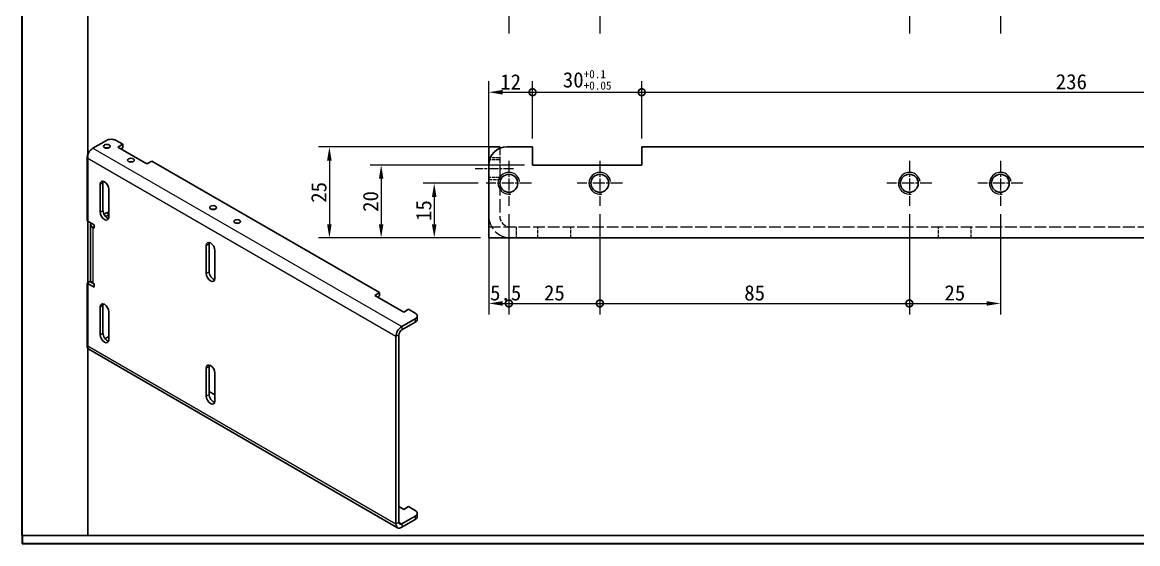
# Model space of a CAD drawing. Header units: millimetres. Extents: x 9 to 622, y 8 to 437.
# Drawn here: x 9 to 315.4, y 8.2 to 151.4 of the extents above; entities that cross this region are included whole.
import ezdxf

# ---------------------------------------------------------------- set-up
doc = ezdxf.new("R2010")
doc.units = ezdxf.units.MM
doc.header["$LTSCALE"] = 1.5
doc.linetypes.add('CHAIN', pattern=[0.3543, 0.2362, -0.0295, 0.0591, -0.0295])
doc.linetypes.add('DASHED', pattern=[0.2067, 0.1654, -0.0413])
for name, color, linetype, lineweight, true_color in [('中心标记 (ISO)', 1, 'CHAIN', 18, 0xff0000), ('中心线 (ISO)', 1, 'CHAIN', 18, 0xff0000), ('尺寸 (ISO)', 7, 'Continuous', 18, 0x008000), ('隐藏 (ISO)', 5, 'DASHED', 18, 0x0000ff)]:
    doc.layers.add(name, color=color, linetype=linetype, lineweight=lineweight, true_color=true_color)
for name, color, linetype, lineweight in [('可见 (ISO)', 7, 'Continuous', 25), ('可见窄的 (ISO)', 7, 'Continuous', 18), ('图框 (ISO)', 7, 'Continuous', 35)]:
    doc.layers.add(name, color=color, linetype=linetype, lineweight=lineweight)
doc.styles.add('文本样式74', font='SimSun.ttf')
doc.styles.add('最新国标', font='simfang.ttf')
doc.dimstyles.new('默认 (GB)', dxfattribs={"dimscale": 1.5, "dimtxt": 2.8, "dimasz": 2.5, "dimexe": 2, "dimexo": 1.5, "dimgap": 0.5, "dimtad": 1, "dimtoh": 1, "dimdsep": 46, "dimtxsty": '最新国标', "dimcen": 0.09, "dimdle": 10, "dimclrd": 256, "dimclre": 256, "dimclrt": 256, "dimaunit": 1, "dimadec": 3, "dimazin": 2, "dimtfac": 0.535714, "dimtdec": 3, "dimtmove": 0, "dimatfit": 3, "dimfxl": 0, "dimtolj": 1, "dimlwd": -1, "dimlwe": -1, "dimarcsym": 0})

# ---------------------------------------------------------------- blocks, each defined once
blk = doc.blocks.new('图框 最新国标')
at = {"layer": '图框 (ISO)'}
for p, q in [((6, 7), (6, 291.5)), ((6, 7), (6, 5.5)), ((6, 7), (6, 5.5)), ((414.5, 5.5), (6, 5.5))]:
    blk.add_line(p, q, dxfattribs=at)
at = {"layer": '图框 (ISO)', "color": 7, "linetype": 'Continuous', "lineweight": 25}
for p, q in [((18, 7), (18, 290)), ((413, 7), (6, 7)), ((413, 7), (18, 7))]:
    blk.add_line(p, q, dxfattribs=at)
at = {"layer": '图框 (ISO)', "style": '文本样式74'}
blk.add_attdef('零件代号_001', (44.34, 287.25), '', height=2.5, rotation=180, dxfattribs=at)
blk = doc.blocks.new('_DotSmall')
at = {"color": 0, "linetype": 'ByBlock', "const_width": 0.5}
blk.add_lwpolyline([(-0.0625, 0, 1), (0.0625, 0, 1)], format="xyb", close=True, dxfattribs=at)
blk = doc.blocks.new('*D30')
at = {"layer": 'Defpoints', "color": 0, "transparency": 16777216}
for p in [(137.15, 98.24), (142.65, 101.03), (142.65, 74.24)]:
    blk.add_point(p, dxfattribs=at)
at = {"layer": '尺寸 (ISO)', "color": 116, "true_color": 0x00803f, "transparency": 16777216}
for p, q in [((142.65, 98.78), (142.65, 71.24)), ((137.15, 95.99), (137.15, 71.24)), ((140.9, 74.24), (142.65, 74.24))]:
    blk.add_line(p, q, dxfattribs=at)
blk.add_solid([(140.9, 74.86), (140.9, 73.61), (137.15, 74.24)], dxfattribs=at)
at = {"layer": '尺寸 (ISO)', "color": 116, "true_color": 0x00803f, "transparency": 16777216, "xscale": 3.75, "yscale": 3.75, "zscale": 3.75}
blk.add_blockref('_DotSmall', (142.65, 74.24), dxfattribs=at)
at = {"layer": '尺寸 (ISO)', "transparency": 16777216, "insert": (141.77, 77.12), "char_height": 4.2, "attachment_point": 5, "style": '最新国标'}
blk.add_mtext('\\A1;5.5', dxfattribs=at)
blk = doc.blocks.new('*D31')
at = {"layer": 'Defpoints', "color": 0, "transparency": 16777216}
for p in [(142.65, 101.03), (167.65, 101.03), (167.65, 74.24)]:
    blk.add_point(p, dxfattribs=at)
at = {"layer": '尺寸 (ISO)', "color": 116, "true_color": 0x00803f, "transparency": 16777216}
for p, q in [((142.65, 98.78), (142.65, 71.24)), ((167.65, 98.78), (167.65, 71.24)), ((142.65, 74.24), (167.65, 74.24))]:
    blk.add_line(p, q, dxfattribs=at)
at = {"layer": '尺寸 (ISO)', "color": 116, "true_color": 0x00803f, "transparency": 16777216, "xscale": 3.75, "yscale": 3.75, "zscale": 3.75, "rotation": 180}
blk.add_blockref('_DotSmall', (142.65, 74.24), dxfattribs=at)
at = {"layer": '尺寸 (ISO)', "color": 116, "true_color": 0x00803f, "transparency": 16777216, "xscale": 3.75, "yscale": 3.75, "zscale": 3.75}
blk.add_blockref('_DotSmall', (167.65, 74.24), dxfattribs=at)
at = {"layer": '尺寸 (ISO)', "transparency": 16777216, "insert": (155.16, 77.11), "char_height": 4.2, "attachment_point": 5, "style": '最新国标'}
blk.add_mtext('\\A1;25', dxfattribs=at)
blk = doc.blocks.new('*D32')
at = {"layer": 'Defpoints', "color": 0, "transparency": 16777216}
for p in [(167.65, 101.03), (252.65, 101.03), (252.65, 74.24)]:
    blk.add_point(p, dxfattribs=at)
at = {"layer": '尺寸 (ISO)', "color": 116, "true_color": 0x00803f, "transparency": 16777216}
for p, q in [((167.65, 98.78), (167.65, 71.24)), ((252.65, 98.78), (252.65, 71.24)), ((167.65, 74.24), (252.65, 74.24))]:
    blk.add_line(p, q, dxfattribs=at)
at = {"layer": '尺寸 (ISO)', "color": 116, "true_color": 0x00803f, "transparency": 16777216, "xscale": 3.75, "yscale": 3.75, "zscale": 3.75, "rotation": 180}
blk.add_blockref('_DotSmall', (167.65, 74.24), dxfattribs=at)
at = {"layer": '尺寸 (ISO)', "color": 116, "true_color": 0x00803f, "transparency": 16777216, "xscale": 3.75, "yscale": 3.75, "zscale": 3.75}
blk.add_blockref('_DotSmall', (252.65, 74.24), dxfattribs=at)
at = {"layer": '尺寸 (ISO)', "transparency": 16777216, "insert": (210.16, 77.11), "char_height": 4.2, "attachment_point": 5, "style": '最新国标'}
blk.add_mtext('\\A1;85', dxfattribs=at)
blk = doc.blocks.new('*D33')
at = {"layer": 'Defpoints', "color": 0, "transparency": 16777216}
for p in [(252.65, 101.03), (277.65, 101.03), (277.65, 74.24)]:
    blk.add_point(p, dxfattribs=at)
at = {"layer": '尺寸 (ISO)', "color": 116, "true_color": 0x00803f, "transparency": 16777216}
for p, q in [((252.65, 98.78), (252.65, 71.24)), ((277.65, 98.78), (277.65, 71.24)), ((252.65, 74.24), (273.9, 74.24))]:
    blk.add_line(p, q, dxfattribs=at)
blk.add_solid([(273.9, 74.86), (273.9, 73.61), (277.65, 74.24)], dxfattribs=at)
at = {"layer": '尺寸 (ISO)', "color": 116, "true_color": 0x00803f, "transparency": 16777216, "xscale": 3.75, "yscale": 3.75, "zscale": 3.75, "rotation": 180}
blk.add_blockref('_DotSmall', (252.65, 74.24), dxfattribs=at)
at = {"layer": '尺寸 (ISO)', "transparency": 16777216, "insert": (265.16, 77.11), "char_height": 4.2, "attachment_point": 5, "style": '最新国标'}
blk.add_mtext('\\A1;25', dxfattribs=at)
blk = doc.blocks.new('*D34')
at = {"layer": 'Defpoints', "color": 0, "transparency": 16777216}
for p in [(149.15, 132.24), (149.15, 117.24), (137.15, 112.24)]:
    blk.add_point(p, dxfattribs=at)
at = {"layer": '尺寸 (ISO)', "color": 116, "true_color": 0x00803f, "transparency": 16777216}
for p, q in [((137.15, 114.49), (137.15, 135.24)), ((149.15, 119.49), (149.15, 135.24)), ((140.9, 132.24), (149.15, 132.24))]:
    blk.add_line(p, q, dxfattribs=at)
blk.add_solid([(140.9, 132.86), (140.9, 131.61), (137.15, 132.24)], dxfattribs=at)
at = {"layer": '尺寸 (ISO)', "color": 116, "true_color": 0x00803f, "transparency": 16777216, "xscale": 3.75, "yscale": 3.75, "zscale": 3.75}
blk.add_blockref('_DotSmall', (149.15, 132.24), dxfattribs=at)
at = {"layer": '尺寸 (ISO)', "transparency": 16777216, "insert": (143.13, 135.09), "char_height": 4.2, "attachment_point": 5, "style": '最新国标'}
blk.add_mtext('\\A1;12', dxfattribs=at)
blk = doc.blocks.new('*D35')
at = {"layer": 'Defpoints', "color": 0, "transparency": 16777216}
for p in [(179.15, 132.24), (149.15, 117.24), (179.15, 117.24)]:
    blk.add_point(p, dxfattribs=at)
at = {"layer": '尺寸 (ISO)', "color": 116, "true_color": 0x00803f, "transparency": 16777216}
for p, q in [((149.15, 119.49), (149.15, 135.24)), ((179.15, 119.49), (179.15, 135.24)), ((149.15, 132.24), (179.15, 132.24))]:
    blk.add_line(p, q, dxfattribs=at)
at = {"layer": '尺寸 (ISO)', "color": 116, "true_color": 0x00803f, "transparency": 16777216, "xscale": 3.75, "yscale": 3.75, "zscale": 3.75, "rotation": 180}
blk.add_blockref('_DotSmall', (149.15, 132.24), dxfattribs=at)
at = {"layer": '尺寸 (ISO)', "color": 116, "true_color": 0x00803f, "transparency": 16777216, "xscale": 3.75, "yscale": 3.75, "zscale": 3.75}
blk.add_blockref('_DotSmall', (179.15, 132.24), dxfattribs=at)
at = {"layer": '尺寸 (ISO)', "transparency": 16777216, "insert": (164.16, 135.65), "char_height": 4.2, "attachment_point": 5, "style": '最新国标'}
blk.add_mtext('\\A1;30{\\H2.25;\\S+0.1^ +0.05;}', dxfattribs=at)
blk = doc.blocks.new('*D36')
at = {"layer": 'Defpoints', "color": 0, "transparency": 16777216}
for p in [(415.15, 132.24), (179.15, 117.24), (415.15, 117.24)]:
    blk.add_point(p, dxfattribs=at)
at = {"layer": '尺寸 (ISO)', "color": 116, "true_color": 0x00803f, "transparency": 16777216}
for p, q in [((179.15, 119.49), (179.15, 135.24)), ((415.15, 119.49), (415.15, 135.24)), ((179.15, 132.24), (415.15, 132.24))]:
    blk.add_line(p, q, dxfattribs=at)
at = {"layer": '尺寸 (ISO)', "color": 116, "true_color": 0x00803f, "transparency": 16777216, "xscale": 3.75, "yscale": 3.75, "zscale": 3.75, "rotation": 180}
blk.add_blockref('_DotSmall', (179.15, 132.24), dxfattribs=at)
at = {"layer": '尺寸 (ISO)', "color": 116, "true_color": 0x00803f, "transparency": 16777216, "xscale": 3.75, "yscale": 3.75, "zscale": 3.75}
blk.add_blockref('_DotSmall', (415.15, 132.24), dxfattribs=at)
at = {"layer": '尺寸 (ISO)', "transparency": 16777216, "insert": (297.16, 135.11), "char_height": 4.2, "attachment_point": 5, "style": '最新国标'}
blk.add_mtext('\\A1;236', dxfattribs=at)
blk = doc.blocks.new('*D38')
at = {"layer": 'Defpoints', "color": 0, "transparency": 16777216}
for p in [(136.44, 107.24), (122.15, 92.24), (137.15, 92.24)]:
    blk.add_point(p, dxfattribs=at)
at = {"layer": '尺寸 (ISO)', "color": 116, "true_color": 0x00803f, "transparency": 16777216}
for p, q in [((134.19, 107.24), (119.15, 107.24)), ((122.15, 103.49), (122.15, 95.99)), ((134.9, 92.24), (119.15, 92.24))]:
    blk.add_line(p, q, dxfattribs=at)
for points in [[(121.52, 103.49), (122.77, 103.49), (122.15, 107.24)], [(121.52, 95.99), (122.77, 95.99), (122.15, 92.24)]]:
    blk.add_solid(points, dxfattribs=at)
at = {"layer": '尺寸 (ISO)', "transparency": 16777216, "insert": (119.28, 99.74), "char_height": 4.2, "attachment_point": 5, "rotation": 90, "style": '最新国标'}
blk.add_mtext('\\A1;15', dxfattribs=at)
blk = doc.blocks.new('*D39')
at = {"layer": 'Defpoints', "color": 0, "transparency": 16777216}
for p in [(149.15, 112.24), (107.57, 92.24), (137.15, 92.24)]:
    blk.add_point(p, dxfattribs=at)
at = {"layer": '尺寸 (ISO)', "color": 116, "true_color": 0x00803f, "transparency": 16777216}
for p, q in [((146.9, 112.24), (104.57, 112.24)), ((107.57, 108.49), (107.57, 95.99)), ((134.9, 92.24), (104.57, 92.24))]:
    blk.add_line(p, q, dxfattribs=at)
for points in [[(106.94, 108.49), (108.19, 108.49), (107.57, 112.24)], [(106.94, 95.99), (108.19, 95.99), (107.57, 92.24)]]:
    blk.add_solid(points, dxfattribs=at)
at = {"layer": '尺寸 (ISO)', "transparency": 16777216, "insert": (104.69, 102.24), "char_height": 4.2, "attachment_point": 5, "rotation": 90, "style": '最新国标'}
blk.add_mtext('\\A1;20', dxfattribs=at)
blk = doc.blocks.new('*D40')
at = {"layer": 'Defpoints', "color": 0, "transparency": 16777216}
for p in [(142.15, 117.24), (93.35, 92.24), (137.15, 92.24)]:
    blk.add_point(p, dxfattribs=at)
at = {"layer": '尺寸 (ISO)', "color": 116, "true_color": 0x00803f, "transparency": 16777216}
for p, q in [((139.9, 117.24), (90.35, 117.24)), ((93.35, 113.49), (93.35, 95.99)), ((134.9, 92.24), (90.35, 92.24))]:
    blk.add_line(p, q, dxfattribs=at)
for points in [[(92.72, 113.49), (93.97, 113.49), (93.35, 117.24)], [(92.72, 95.99), (93.97, 95.99), (93.35, 92.24)]]:
    blk.add_solid(points, dxfattribs=at)
at = {"layer": '尺寸 (ISO)', "transparency": 16777216, "insert": (90.47, 104.74), "char_height": 4.2, "attachment_point": 5, "rotation": 90, "style": '最新国标'}
blk.add_mtext('\\A1;25', dxfattribs=at)

msp = doc.modelspace()

# ---------------------------------------------------------------- linework, layer by layer
at = {"layer": '中心标记 (ISO)', "ltscale": 9.198475}
for p, q in [((142.6497, 113.4445), (142.6497, 101.0275)), ((167.6497, 113.4445), (167.6497, 101.0275)), ((252.6497, 113.4445), (252.6497, 101.0275)), ((277.6497, 113.4445), (277.6497, 101.0275)), ((148.8582, 107.236), (136.4412, 107.236)), ((173.8582, 107.236), (161.4412, 107.236)), ((258.8582, 107.236), (246.4412, 107.236)), ((283.8582, 107.236), (271.4412, 107.236))]:
    msp.add_line(p, q, dxfattribs=at)
at = {"layer": '中心线 (ISO)', "ltscale": 23.990969}
for p, q in [((142.6497, 335.3897), (142.6497, 147.8897)), ((167.6497, 335.3897), (167.6497, 147.8897)), ((252.6497, 335.3897), (252.6497, 147.8897)), ((277.6497, 335.3897), (277.6497, 147.8897))]:
    msp.add_line(p, q, dxfattribs=at)
at = {"layer": '中心线 (ISO)', "ltscale": 7.778352}
msp.add_line((143.8997, 111.236), (133.3997, 111.236), dxfattribs=at)
at = {"layer": '可见 (ISO)'}
for p, q in [((28.3744, 116.862), (32.0867, 119.0053)), ((34.7384, 119.0053), (36.5946, 117.9336)), ((35.2687, 117.1681), (36.5946, 117.9336)), ((43.2237, 112.5753), (35.2687, 117.1681)), ((36.5946, 117.015), (36.0642, 116.7089)), ((36.5946, 117.9336), (36.5946, 117.015)), ((137.1497, 112.236), (137.1497, 117.236)), ((140.1497, 117.236), (137.1497, 117.236)), ((140.1497, 117.236), (140.1497, 116.8185)), ((142.1497, 117.236), (149.1497, 117.236)), ((149.1497, 112.236), (149.1497, 117.236)), ((179.1497, 117.236), (415.1497, 117.236)), ((179.1497, 117.236), (179.1497, 112.236)), ((26.7834, 96.9598), (26.7834, 114.1063)), ((44.5495, 113.3408), (43.2237, 112.5753)), ((44.5495, 113.3408), (107.1285, 77.2108)), ((137.1497, 98.236), (137.1497, 112.236)), ((179.1497, 112.236), (149.1497, 112.236)), ((31.1587, 107.4467), (31.1587, 99.7921)), ((30.3632, 99.3328), (30.3632, 106.9874)), ((32.7497, 105.6096), (32.7497, 97.955)), ((32.0867, 99.1031), (31.4445, 98.7323)), ((32.7497, 98.5673), (31.9074, 98.0811)), ((137.1497, 98.236), (137.1497, 92.236)), ((26.7834, 96.9598), (28.7722, 95.8116)), ((27.7154, 96.0413), (27.7154, 80.732)), ((28.7722, 94.8931), (28.3744, 95.1227)), ((28.7722, 95.8116), (28.7722, 94.8931)), ((457.1497, 92.236), (137.1497, 92.236)), ((59.5313, 82.4925), (59.5313, 90.1472)), ((60.3268, 90.6065), (60.3268, 82.9518)), ((61.9178, 88.7694), (61.9178, 81.1147)), ((26.7834, 79.8134), (27.5789, 80.2727)), ((28.7722, 78.6652), (26.7834, 79.8134)), ((26.7834, 62.667), (26.7834, 79.8134)), ((27.5789, 80.2727), (28.3744, 79.8134)), ((28.3744, 79.8134), (28.7722, 79.5838)), ((28.7722, 79.5838), (28.7722, 78.6652)), ((105.8026, 76.4454), (107.1285, 77.2108)), ((107.1285, 77.2108), (107.1285, 76.2923)), ((31.1587, 73.7662), (31.1587, 66.1116)), ((113.7576, 71.8526), (105.8026, 76.4454)), ((107.1285, 76.2923), (106.5981, 75.9861)), ((30.3632, 65.6523), (30.3632, 73.307)), ((32.7497, 71.9291), (32.7497, 64.2745)), ((115.0834, 72.618), (113.7576, 71.8526)), ((115.0834, 72.618), (116.9396, 71.5464)), ((117.4887, 69.8624), (117.4887, 70.7809)), ((116.9396, 70.0155), (113.2272, 67.8722)), ((113.2272, 66.9536), (116.9396, 69.0969)), ((31.7308, 64.6048), (32.0867, 64.8103)), ((111.6363, 65.1165), (111.6363, 13.6772)), ((112.4318, 14.1365), (112.4318, 65.5758)), ((27.2494, 61.637), (112.1022, 12.6472)), ((59.5313, 48.8121), (59.5313, 56.4667)), ((60.3268, 56.926), (60.3268, 49.2713)), ((61.9178, 55.0889), (61.9178, 47.4342)), ((61.9178, 49.1182), (60.3268, 50.0368)), ((113.7576, 17.6576), (112.4318, 18.4231)), ((115.0834, 18.4231), (113.7576, 17.6576)), ((116.9396, 17.3514), (115.0834, 18.4231)), ((113.2272, 13.6772), (116.9396, 15.8205)), ((117.4887, 16.586), (117.4887, 15.6674)), ((113.2272, 12.7586), (116.9396, 14.9019))]:
    msp.add_line(p, q, dxfattribs=at)
for centre in [(142.6497, 107.236), (167.6497, 107.236), (252.6497, 107.236), (277.6497, 107.236)]:
    msp.add_circle(centre, 2.4585, dxfattribs=at)
msp.add_arc((142.1497, 112.236), 5, 90, 180, dxfattribs=at)
for centre, major_axis, start_param, end_param in [((28.3744, 115.0248), (1.125, 1.9486), 0.78539816, 2.35619449), ((32.2193, 116.4792), (-0.9219, 0), 4.18247682, 5.24230114), ((33.4126, 118.2398), (1.875, 0), 0.78539816, 2.35619449), ((38.8485, 112.6519), (-0.9219, 0), 4.18247682, 5.24230114), ((31.5564, 106.2985), (-0.8438, 1.4614), 3.92699082, 7.06858347), ((32.3519, 106.7578), (0.8438, -1.4614), 3.63247533, 3.92699082), ((31.5564, 98.6439), (0.8438, -1.4614), 3.92699082, 7.06858347), ((32.3519, 99.1031), (0.8438, -1.4614), 3.92699082, 5.79230263), ((32.0867, 97.5722), (0.9375, 1.6238), 0.26179939, 0.78539816), ((61.3875, 99.639), (-0.9219, 0), 4.18247682, 5.24230114), ((29.9654, 96.0413), (-2.25, 0), 6.02138592, 7.06858347), ((68.0166, 95.8116), (-0.9219, 0), 4.18247682, 5.24230114), ((60.7246, 89.4583), (-0.8438, 1.4614), 3.92699082, 7.06858347), ((61.5201, 89.9176), (0.8438, -1.4614), 3.63247533, 3.92699082), ((61.5201, 82.2629), (0.8438, -1.4614), 3.92699082, 5.79230263), ((29.9654, 80.732), (-2.25, 0), 0, 0.78539816), ((60.7246, 81.8036), (0.8438, -1.4614), 3.92699082, 7.06858347), ((31.5564, 72.618), (-0.8438, 1.4614), 3.92699082, 7.06858347), ((32.3519, 73.0773), (0.8438, -1.4614), 3.63247533, 3.92699082), ((115.6137, 70.7809), (1.875, 0), 5.49778714, 7.06858347), ((113.2272, 66.035), (-1.125, -1.9486), 3.92699082, 5.49778714), ((115.6137, 69.8624), (1.875, 0), 5.49778714, 6.28318531), ((31.5564, 64.9634), (0.8438, -1.4614), 3.92699082, 7.06858347), ((32.3519, 65.4227), (0.8438, -1.4614), 3.92699082, 5.79230263), ((33.4126, 64.0448), (1.875, 0), 1.93216345, 2.35619449), ((113.2272, 66.035), (0.5625, 0.9743), 0.78539816, 2.35619449), ((28.3744, 63.5855), (-1.125, -1.9486), 5.49778714, 6.28318531), ((60.7246, 55.7778), (-0.8438, 1.4614), 3.92699082, 7.06858347), ((61.5201, 56.2371), (0.8438, -1.4614), 3.63247533, 3.92699082), ((61.5201, 48.5824), (0.8438, -1.4614), 3.92699082, 5.79230263), ((60.7246, 48.1231), (0.8438, -1.4614), 3.92699082, 7.06858347), ((115.6137, 16.586), (1.875, 0), 5.49778714, 7.06858347), ((115.6137, 15.6674), (1.875, 0), 5.49778714, 6.28318531), ((113.2272, 14.5958), (-1.125, -1.9486), 5.49778714, 7.06858347), ((113.2272, 14.5958), (-0.5625, -0.9743), 5.49778714, 7.06858347)]:
    msp.add_ellipse(centre, major_axis=major_axis, ratio=0.57735027, start_param=start_param, end_param=end_param, dxfattribs=at)
for centre in [(32.2193, 117.3978), (38.8485, 113.5704), (61.3875, 100.5575), (68.0166, 96.7302)]:
    msp.add_ellipse(centre, major_axis=(-0.9219, 0), ratio=0.57735027, dxfattribs=at)
at = {"layer": '可见窄的 (ISO)'}
for p, q in [((28.3744, 116.862), (113.2272, 67.8722)), ((111.6363, 65.1165), (26.7834, 114.1063)), ((30.3632, 106.9874), (31.1587, 107.4467)), ((30.3632, 99.3328), (31.1587, 99.7921)), ((32.0867, 99.1031), (32.7497, 98.7204)), ((28.7722, 95.3524), (28.3744, 95.1227)), ((28.3744, 95.1227), (28.3744, 79.8134)), ((59.5313, 90.1472), (60.3268, 90.6065)), ((59.5313, 82.4925), (60.3268, 82.9518)), ((30.3632, 73.307), (31.1587, 73.7662)), ((113.2272, 67.8722), (113.2272, 66.9536)), ((116.9396, 70.0155), (116.9396, 69.0969)), ((30.3632, 65.6523), (31.1587, 66.1116)), ((112.4318, 65.5758), (111.6363, 65.1165)), ((26.7834, 62.667), (111.6363, 13.6772)), ((59.5313, 56.4667), (60.3268, 56.926)), ((59.5313, 48.8121), (60.3268, 49.2713)), ((116.9396, 15.8205), (116.9396, 14.9019)), ((111.6363, 13.6772), (112.4318, 14.1365)), ((112.4318, 14.1365), (113.2272, 13.6772)), ((113.2272, 13.6772), (113.2272, 12.7586))]:
    msp.add_line(p, q, dxfattribs=at)
for centre in [(142.6497, 107.236), (167.6497, 107.236), (252.6497, 107.236), (277.6497, 107.236)]:
    msp.add_arc(centre, 3, 10, 280, dxfattribs=at)
at = {"layer": '隐藏 (ISO)', "ltscale": 7.360152}
msp.add_line((140.1497, 116.8185), (140.1497, 112.236), dxfattribs=at)
at = {"layer": '隐藏 (ISO)', "ltscale": 3.809293}
for p, q in [((140.1497, 114.236), (137.1497, 114.236)), ((140.1497, 113.6945), (137.1497, 113.6945)), ((140.1497, 108.7775), (137.1497, 108.7775)), ((137.1497, 108.236), (140.1497, 108.236)), ((144.6497, 95.236), (144.6497, 92.236)), ((150.6497, 92.236), (150.6497, 95.236)), ((159.6497, 92.236), (159.6497, 95.236)), ((260.6497, 92.236), (260.6497, 95.236)), ((269.6497, 92.236), (269.6497, 95.236))]:
    msp.add_line(p, q, dxfattribs=at)
at = {"layer": '隐藏 (ISO)', "ltscale": 15.051335}
msp.add_line((140.1497, 112.236), (140.1497, 98.236), dxfattribs=at)
at = {"layer": '隐藏 (ISO)', "ltscale": 13.06445}
msp.add_line((137.1497, 95.236), (457.1497, 95.236), dxfattribs=at)
at = {"layer": '隐藏 (ISO)', "ltscale": 15.198803}
msp.add_arc((143.1497, 98.236), 6, 180, 270, dxfattribs=at)
at = {"layer": '隐藏 (ISO)', "ltscale": 5.983681}
msp.add_arc((143.1497, 98.236), 3, 180, 270, dxfattribs=at)

# ---------------------------------------------------------------- block references
at = {"xscale": 1.5, "yscale": 1.5, "zscale": 1.5}
msp.add_blockref('图框 最新国标', (0, 0), dxfattribs=at)

# ---------------------------------------------------------------- dimensions: what is measured, and where the dimension line sits
at = {"layer": '尺寸 (ISO)', "color": 116, "true_color": 0x00803f}
for base, p1, p2, angle, override, picture, middle in [((179.1497, 132.236), (149.1497, 117.236), (179.1497, 117.236), 180, {"dimgap": 0.5, "dimtoh": 0, "dimdec": 2, "dimblk1": 'DotSmall', "dimblk2": 'DotSmall', "dimsah": 1, "dimdle": 0, "dimtol": 1, "dimlim": 0, "dimtp": 0.1, "dimtm": -0.05, "dimtdec": 3, "dimtofl": 0, "dimatfit": 1}, '*D35', (164.1647, 132.236)), ((149.1497, 132.236), (137.1497, 112.236), (149.1497, 117.236), 180, {"dimgap": 0.5, "dimtoh": 0, "dimdec": 2, "dimblk2": 'DotSmall', "dimsah": 1, "dimdle": 0, "dimtol": 0, "dimlim": 0, "dimtp": 0, "dimtm": 0, "dimtdec": 3, "dimtofl": 0, "dimatfit": 1}, '*D34', (143.1347, 132.236)), ((415.1497, 132.236), (179.1497, 117.236), (415.1497, 117.236), 180, {"dimgap": 0.5, "dimtoh": 0, "dimdec": 2, "dimblk1": 'DotSmall', "dimblk2": 'DotSmall', "dimsah": 1, "dimdle": 0, "dimtol": 0, "dimlim": 0, "dimtp": 0, "dimtm": 0, "dimtdec": 3, "dimtofl": 0, "dimatfit": 1}, '*D36', (297.1647, 132.236)), ((93.3486, 92.236), (142.1497, 117.236), (137.1497, 92.236), 90, {"dimgap": 0.5, "dimtoh": 0, "dimdec": 2, "dimtol": 0, "dimlim": 0, "dimtp": 0, "dimtm": 0, "dimtdec": 3, "dimtofl": 0, "dimatfit": 1}, '*D40', (93.3486, 104.736)), ((107.5686, 92.236), (149.1497, 112.236), (137.1497, 92.236), 90, {"dimgap": 0.5, "dimtoh": 0, "dimdec": 2, "dimtol": 0, "dimlim": 0, "dimtp": 0, "dimtm": 0, "dimtdec": 3, "dimtofl": 0, "dimatfit": 1}, '*D39', (107.5686, 102.236)), ((122.1497, 92.236), (136.4412, 107.236), (137.1497, 92.236), 90, {"dimgap": 0.5, "dimtoh": 0, "dimdec": 2, "dimtol": 0, "dimlim": 0, "dimtp": 0, "dimtm": 0, "dimtdec": 3, "dimtofl": 0, "dimatfit": 1}, '*D38', (122.1497, 99.736)), ((142.6497, 74.236), (137.1497, 98.236), (142.6497, 101.0275), 180, {"dimgap": 0.5, "dimtoh": 0, "dimdec": 2, "dimblk2": 'DotSmall', "dimsah": 1, "dimdle": 0, "dimtol": 0, "dimlim": 0, "dimtp": 0, "dimtm": 0, "dimtdec": 3, "dimtofl": 1, "dimatfit": 1}, '*D30', (141.7747, 74.236)), ((167.6497, 74.236), (142.6497, 101.0275), (167.6497, 101.0275), 180, {"dimgap": 0.5, "dimtoh": 0, "dimdec": 2, "dimblk1": 'DotSmall', "dimblk2": 'DotSmall', "dimsah": 1, "dimdle": 0, "dimtol": 0, "dimlim": 0, "dimtp": 0, "dimtm": 0, "dimtdec": 3, "dimtofl": 0, "dimatfit": 1}, '*D31', (155.1647, 74.236)), ((252.6497, 74.236), (167.6497, 101.0275), (252.6497, 101.0275), 180, {"dimgap": 0.5, "dimtoh": 0, "dimdec": 2, "dimblk1": 'DotSmall', "dimblk2": 'DotSmall', "dimsah": 1, "dimdle": 0, "dimtol": 0, "dimlim": 0, "dimtp": 0, "dimtm": 0, "dimtdec": 3, "dimtofl": 0, "dimatfit": 1}, '*D32', (210.1647, 74.236)), ((277.6497, 74.236), (252.6497, 101.0275), (277.6497, 101.0275), 180, {"dimgap": 0.5, "dimtoh": 0, "dimdec": 2, "dimblk1": 'DotSmall', "dimsah": 1, "dimdle": 0, "dimtol": 0, "dimlim": 0, "dimtp": 0, "dimtm": 0, "dimtdec": 3, "dimtofl": 0, "dimatfit": 1}, '*D33', (265.1647, 74.236))]:
    dim = msp.add_linear_dim(base=base, p1=p1, p2=p2, angle=angle, dimstyle='默认 (GB)', override=override, dxfattribs=at)
    dim.commit()
    dim.dimension.update_dxf_attribs({"geometry": picture, "text_midpoint": middle, "dimtype": 160})

doc.saveas('drawing.dxf')
